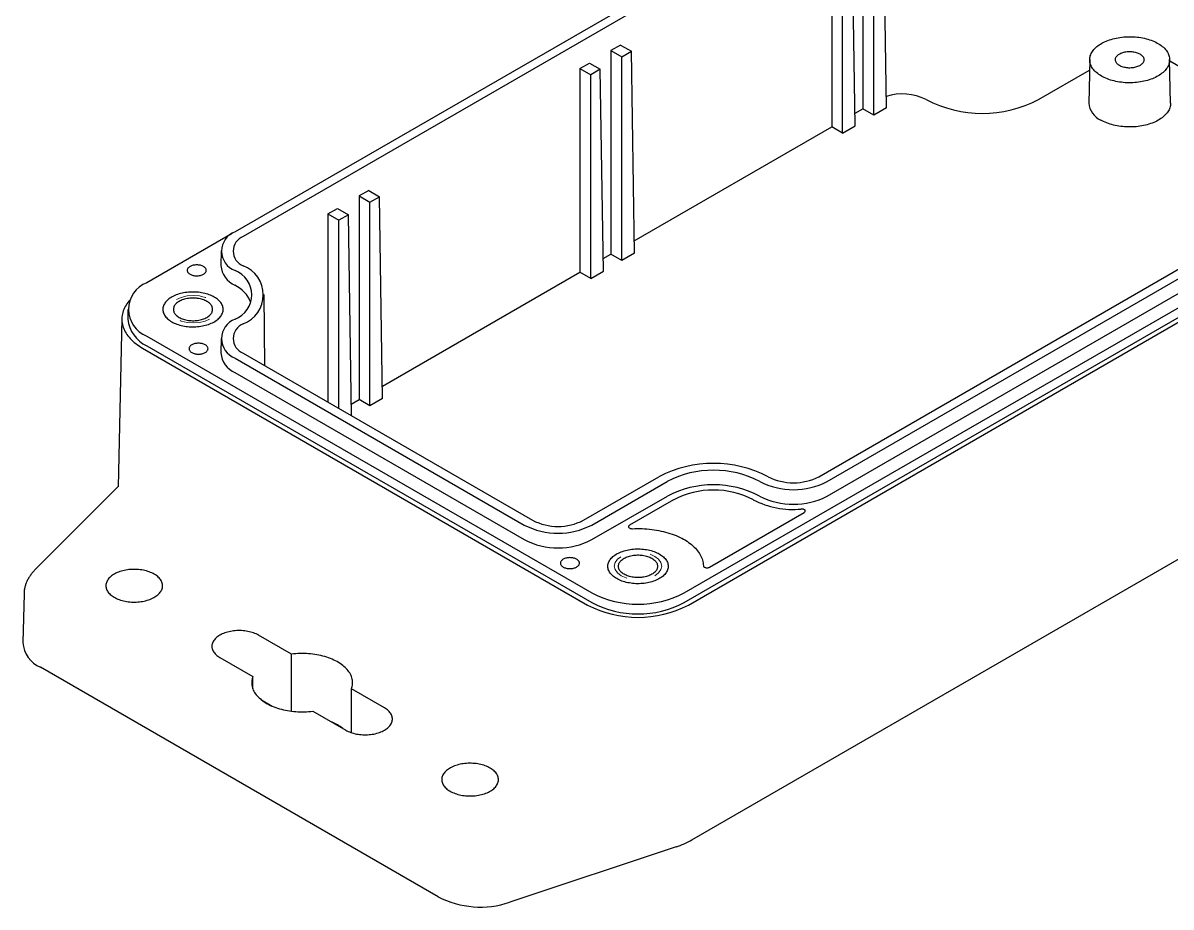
# Model space of a CAD drawing. Header units: inches. Extents: x 0.3 to 21.8, y 0.2 to 16.9.
# Drawn here: x 15.136 to 18.943, y 2.815 to 5.746 of the extents above; entities that cross this region are included whole.
import ezdxf

# ---------------------------------------------------------------- set-up
doc = ezdxf.new("R2010")
doc.units = ezdxf.units.IN
doc.header["$MEASUREMENT"] = 0
doc.linetypes.add('SLD-Dashed', pattern=[0.075, 0.05, -0.025])
doc.linetypes.add('SLD-Solid', pattern=[0])

msp = doc.modelspace()

# ---------------------------------------------------------------- linework, layer by layer
at = {"color": 7, "linetype": 'SLD-Solid', "lineweight": 30}
for p, q in [((17.94032, 6.26708), (15.83943, 5.05425)), ((17.96788, 6.25117), (15.86698, 5.03835)), ((17.92112, 6.13686), (17.92112, 5.46193)), ((17.99911, 5.46532), (17.989, 6.13441)), ((17.95718, 5.44111), (17.95718, 6.11605)), ((17.81788, 6.07727), (17.81788, 5.40233)), ((17.85394, 5.38152), (17.85394, 6.05645)), ((17.89587, 5.40572), (17.88576, 6.07482)), ((17.11784, 5.67314), (17.08602, 5.65477)), ((17.11784, 5.67314), (17.1539, 5.65233)), ((17.08602, 5.65477), (17.08602, 4.97984)), ((17.08602, 5.65477), (17.12208, 5.63396)), ((17.12208, 5.63396), (17.1539, 5.65233)), ((17.12208, 4.95902), (17.12208, 5.63396)), ((17.16402, 4.98323), (17.1539, 5.65233)), ((16.98278, 5.59518), (17.0146, 5.61355)), ((17.0146, 5.61355), (17.05067, 5.59273)), ((18.67337, 5.62536), (18.67027, 5.48071)), ((18.94144, 5.48071), (18.93835, 5.62536)), ((18.93844, 5.62101), (19.27576, 5.42628)), ((16.98278, 5.59518), (16.98278, 4.92024)), ((16.98278, 5.59518), (17.01885, 5.57436)), ((17.05067, 5.59273), (17.01885, 5.57436)), ((17.01885, 4.89943), (17.01885, 5.57436)), ((17.06078, 4.92363), (17.05067, 5.59273)), ((18.50392, 5.49222), (18.6726, 5.5896)), ((17.32873, 3.85645), (20.19613, 5.51176)), ((17.32873, 3.8243), (20.19613, 5.47962)), ((17.34265, 3.81627), (20.21005, 5.47158)), ((17.7753, 4.24203), (19.8762, 5.45485)), ((17.89525, 5.447), (17.92112, 5.46193)), ((17.95718, 5.44111), (17.92112, 5.46193)), ((17.99911, 5.46532), (17.95718, 5.44111)), ((17.80286, 4.22612), (19.90376, 5.43895)), ((17.85394, 5.38152), (17.89587, 5.40572)), ((17.16339, 5.02451), (17.81788, 5.40233)), ((17.80322, 4.17769), (19.90412, 5.39052)), ((17.85394, 5.38152), (17.81788, 5.40233)), ((16.28275, 5.19105), (16.25093, 5.17269)), ((16.28275, 5.19105), (16.31881, 5.17024)), ((16.25093, 5.17269), (16.25093, 4.49775)), ((16.25093, 5.17269), (16.28699, 5.15187)), ((16.28699, 5.15187), (16.31881, 5.17024)), ((16.28699, 4.47693), (16.28699, 5.15187)), ((16.32892, 4.50114), (16.31881, 5.17024)), ((16.14769, 5.11309), (16.17951, 5.13146)), ((16.14769, 5.11309), (16.14769, 4.48925)), ((16.14769, 5.11309), (16.18375, 5.09227)), ((16.17951, 5.13146), (16.21557, 5.11064)), ((16.21557, 5.11064), (16.18375, 5.09227)), ((16.22565, 4.44425), (16.21557, 5.11064)), ((16.18375, 4.46843), (16.18375, 5.09227)), ((15.83029, 5.0485), (15.54705, 4.88499)), ((15.79314, 4.9903), (15.79262, 4.94208)), ((17.06016, 4.96491), (17.08602, 4.97984)), ((17.12208, 4.95902), (17.08602, 4.97984)), ((17.16402, 4.98323), (17.12208, 4.95902)), ((16.3283, 4.54242), (16.98278, 4.92024)), ((17.01885, 4.89943), (16.98278, 4.92024)), ((17.01885, 4.89943), (17.06078, 4.92363)), ((15.9386, 4.60996), (15.93608, 4.84566)), ((15.48362, 4.7966), (15.48362, 4.76446)), ((15.46396, 4.76614), (15.45204, 4.2087)), ((15.54705, 4.70821), (17.02251, 3.85645)), ((15.79314, 4.70048), (15.79262, 4.65226)), ((17.35432, 3.0379), (20.22172, 4.69322)), ((15.53313, 4.66803), (17.00859, 3.81627)), ((15.54705, 4.67607), (17.02251, 3.8243)), ((15.86698, 4.6513), (16.82625, 4.09753)), ((15.83943, 4.6354), (16.7987, 4.08162)), ((15.83906, 4.58696), (16.79833, 4.03319)), ((16.22506, 4.48282), (16.25093, 4.49775)), ((16.28699, 4.47693), (16.25093, 4.49775)), ((16.32892, 4.50114), (16.28699, 4.47693)), ((16.99466, 4.09753), (17.24497, 4.24203)), ((17.02221, 4.08162), (17.27253, 4.22612)), ((15.45143, 4.20799), (15.17509, 3.93167)), ((15.45206, 4.20875), (15.45206, 4.2087)), ((17.02258, 4.03319), (17.27289, 4.17769)), ((17.29386, 4.16559), (17.14756, 4.08113)), ((17.41254, 3.94183), (17.72673, 4.1232)), ((15.13981, 3.85335), (15.13636, 3.6918)), ((16.0266, 3.65334), (15.9173, 3.71644)), ((15.78924, 3.64251), (15.89854, 3.57941)), ((16.0266, 3.46454), (16.0266, 3.65334)), ((16.51255, 2.84886), (15.194, 3.61004)), ((15.89854, 3.53847), (15.89854, 3.57941)), ((16.33489, 3.47537), (16.22559, 3.53847)), ((16.22559, 3.39314), (16.22559, 3.53847)), ((15.92721, 3.50176), (15.96302, 3.48109)), ((16.09753, 3.46454), (16.20683, 3.40145)), ((17.30198, 3.01472), (16.75017, 2.8308))]:
    msp.add_line(p, q, dxfattribs=at)
at = {"color": 7, "linetype": 'SLD-Solid', "lineweight": 30, "flags": 128}
for points in [[(18.71217, 5.57032), (18.70778, 5.57298), (18.70362, 5.57575), (18.6997, 5.57864), (18.69602, 5.58163), (18.69259, 5.58472), (18.68943, 5.5879), (18.68653, 5.59116), (18.6839, 5.59451), (18.68156, 5.59791), (18.6795, 5.60139), (18.67774, 5.60491), (18.67626, 5.60848), (18.67509, 5.61208), (18.67422, 5.61572), (18.67364, 5.61937), (18.67338, 5.62304), (18.67342, 5.6267), (18.67376, 5.63037), (18.67441, 5.63402), (18.67535, 5.63764), (18.6766, 5.64124), (18.67815, 5.6448), (18.67999, 5.64831), (18.68212, 5.65177), (18.68453, 5.65516), (18.68723, 5.65848), (18.69019, 5.66173), (18.69342, 5.66488), (18.69692, 5.66795), (18.70066, 5.67092), (18.70464, 5.67377), (18.70886, 5.67652), (18.7133, 5.67914), (18.71795, 5.68164), (18.7228, 5.68401), (18.72785, 5.68624), (18.73307, 5.68833), (18.73846, 5.69027), (18.74401, 5.69206), (18.7497, 5.69369), (18.75552, 5.69517), (18.76145, 5.69648), (18.76749, 5.69762), (18.77361, 5.6986), (18.77981, 5.69941), (18.78607, 5.70004), (18.79238, 5.7005), (18.79871, 5.70079), (18.80506, 5.7009), (18.81142, 5.70083), (18.81776, 5.70059), (18.82407, 5.70018), (18.83034, 5.69958), (18.83656, 5.69882), (18.8427, 5.69789), (18.84876, 5.69678), (18.85472, 5.69551), (18.86057, 5.69408), (18.86629, 5.69248), (18.87188, 5.69073), (18.87731, 5.68883), (18.88258, 5.68677), (18.88767, 5.68458), (18.89257, 5.68225), (18.89727, 5.67978), (18.90177, 5.67719), (18.90604, 5.67447), (18.91008, 5.67164), (18.91389, 5.6687), (18.91744, 5.66566), (18.92074, 5.66252), (18.92377, 5.6593), (18.92653, 5.656), (18.92902, 5.65262), (18.93122, 5.64918), (18.93313, 5.64568), (18.93475, 5.64213), (18.93607, 5.63855), (18.9371, 5.63493), (18.93782, 5.63128), (18.93824, 5.62762), (18.93835, 5.62395), (18.93816, 5.62029), (18.93767, 5.61663), (18.93687, 5.61299), (18.93577, 5.60938), (18.93437, 5.6058), (18.93268, 5.60226), (18.93069, 5.59878), (18.92842, 5.59535), (18.92587, 5.59199), (18.92304, 5.58871), (18.91994, 5.58551), (18.91658, 5.58239), (18.91296, 5.57938), (18.90909, 5.57646), (18.90499, 5.57366), (18.90067, 5.57098), (18.89612, 5.56841), (18.89136, 5.56598), (18.88641, 5.56368), (18.88128, 5.56152), (18.87597, 5.55951), (18.8705, 5.55764), (18.86488, 5.55593), (18.85912, 5.55437), (18.85324, 5.55298), (18.84725, 5.55175), (18.84117, 5.55069), (18.83501, 5.54979), (18.82878, 5.54907), (18.82249, 5.54853), (18.81617, 5.54815), (18.80983, 5.54795), (18.80347, 5.54793), (18.79712, 5.54809), (18.7908, 5.54842), (18.7845, 5.54892), (18.77826, 5.5496), (18.77208, 5.55045), (18.76597, 5.55147), (18.75996, 5.55266), (18.75405, 5.55401), (18.74826, 5.55552), (18.74261, 5.5572), (18.7371, 5.55903), (18.73175, 5.561), (18.72657, 5.56313), (18.72157, 5.56539), (18.71676, 5.56779), (18.71217, 5.57032)], [(18.77227, 5.60502), (18.76968, 5.60664), (18.76732, 5.60838), (18.76521, 5.61023), (18.76336, 5.61216), (18.76179, 5.61417), (18.76051, 5.61625), (18.75952, 5.61839), (18.75883, 5.62056), (18.75844, 5.62276), (18.75837, 5.62496), (18.7586, 5.62717), (18.75913, 5.62935), (18.75998, 5.63151), (18.76111, 5.63362), (18.76254, 5.63567), (18.76425, 5.63764), (18.76623, 5.63953), (18.76847, 5.64132), (18.77094, 5.643), (18.77365, 5.64457), (18.77656, 5.646), (18.77967, 5.64729), (18.78294, 5.64843), (18.78636, 5.64942), (18.78991, 5.65024), (18.79356, 5.6509), (18.79729, 5.65138), (18.80108, 5.65169), (18.8049, 5.65183), (18.80872, 5.65178), (18.81253, 5.65156), (18.81629, 5.65116), (18.81999, 5.65059), (18.82359, 5.64985), (18.82708, 5.64894), (18.83043, 5.64788), (18.83362, 5.64666), (18.83663, 5.6453), (18.83944, 5.6438), (18.84204, 5.64218), (18.8444, 5.64044), (18.84651, 5.6386), (18.84835, 5.63666), (18.84992, 5.63465), (18.85121, 5.63257), (18.8522, 5.63044), (18.85289, 5.62826), (18.85327, 5.62607), (18.85335, 5.62386), (18.85312, 5.62165), (18.85258, 5.61947), (18.85174, 5.61731), (18.8506, 5.61521), (18.84917, 5.61316), (18.84746, 5.61118), (18.84548, 5.60929), (18.84325, 5.6075), (18.84077, 5.60582), (18.83806, 5.60426), (18.83515, 5.60283), (18.83205, 5.60153), (18.82877, 5.60039), (18.82535, 5.59941), (18.8218, 5.59858), (18.81815, 5.59792), (18.81442, 5.59744), (18.81063, 5.59713), (18.80681, 5.597), (18.80299, 5.59704), (18.79918, 5.59726), (18.79542, 5.59766), (18.79173, 5.59823), (18.78812, 5.59897), (18.78463, 5.59988), (18.78128, 5.60094), (18.77809, 5.60216), (18.77508, 5.60352), (18.77227, 5.60502)], [(18.94144, 5.48071), (18.94145, 5.48021), (18.94133, 5.47651), (18.94092, 5.47282), (18.9402, 5.46915), (18.93918, 5.4655), (18.93787, 5.46188), (18.93626, 5.4583), (18.93436, 5.45477), (18.93217, 5.45129), (18.9297, 5.44788), (18.92696, 5.44454), (18.92394, 5.44128), (18.92067, 5.4381), (18.91713, 5.43502), (18.91335, 5.43204), (18.90933, 5.42916), (18.90507, 5.42639), (18.9006, 5.42375), (18.89591, 5.42123), (18.89102, 5.41884), (18.88594, 5.41659), (18.88069, 5.41447), (18.87526, 5.41251), (18.86969, 5.41069), (18.86397, 5.40902), (18.85812, 5.40752), (18.85215, 5.40618), (18.84608, 5.405), (18.83992, 5.40398), (18.83368, 5.40314), (18.82738, 5.40247), (18.82104, 5.40196), (18.81466, 5.40164), (18.80826, 5.40148), (18.80185, 5.40151), (18.79546, 5.4017), (18.78909, 5.40207), (18.78275, 5.40262), (18.77647, 5.40333), (18.77025, 5.40422), (18.76411, 5.40528), (18.75806, 5.4065), (18.75212, 5.40788), (18.74631, 5.40943), (18.74062, 5.41113), (18.73508, 5.41298), (18.7297, 5.41499), (18.72448, 5.41714), (18.71945, 5.41942), (18.71461, 5.42185), (18.70998, 5.4244)], [(15.73482, 4.93884), (15.73253, 4.94004), (15.73004, 4.9411), (15.72739, 4.94202), (15.7246, 4.94279), (15.72169, 4.94339), (15.71869, 4.94382), (15.71563, 4.94408), (15.71254, 4.94417), (15.70945, 4.94408), (15.7064, 4.94382), (15.7034, 4.94339), (15.70049, 4.94279), (15.69769, 4.94202), (15.69504, 4.9411), (15.69256, 4.94004), (15.69027, 4.93884), (15.68819, 4.93752), (15.68635, 4.93609), (15.68476, 4.93456), (15.68344, 4.93294), (15.6824, 4.93126), (15.68165, 4.92953), (15.68119, 4.92777), (15.68104, 4.92598), (15.68119, 4.9242), (15.68165, 4.92244), (15.6824, 4.92071), (15.68344, 4.91903), (15.68476, 4.91741), (15.68635, 4.91588), (15.68819, 4.91445), (15.69027, 4.91313), (15.69256, 4.91193), (15.69504, 4.91086), (15.69769, 4.90995), (15.70049, 4.90918), (15.7034, 4.90858), (15.7064, 4.90815), (15.70945, 4.90789), (15.71254, 4.9078), (15.71563, 4.90789), (15.71869, 4.90815), (15.72169, 4.90858), (15.7246, 4.90918), (15.72739, 4.90995), (15.73004, 4.91086), (15.73253, 4.91193), (15.73482, 4.91313), (15.73689, 4.91445), (15.73873, 4.91588), (15.74032, 4.91741), (15.74164, 4.91903), (15.74269, 4.92071), (15.74344, 4.92244), (15.74389, 4.9242), (15.74404, 4.92598), (15.74389, 4.92777), (15.74344, 4.92953), (15.74269, 4.93126), (15.74164, 4.93294), (15.74032, 4.93456), (15.73873, 4.93609), (15.73689, 4.93752), (15.73482, 4.93884)], [(15.77087, 4.83742), (15.76687, 4.83961), (15.76266, 4.84167), (15.75827, 4.84359), (15.7537, 4.84536), (15.74896, 4.84699), (15.74408, 4.84847), (15.73906, 4.84978), (15.73393, 4.85094), (15.72869, 4.85193), (15.72337, 4.85276), (15.71798, 4.85341), (15.71253, 4.85389), (15.70704, 4.8542), (15.70154, 4.85433), (15.69603, 4.85428), (15.69053, 4.85406), (15.68506, 4.85367), (15.67964, 4.8531), (15.67428, 4.85237), (15.669, 4.85146), (15.66381, 4.85038), (15.65873, 4.84915), (15.65378, 4.84775), (15.64897, 4.8462), (15.64432, 4.84449), (15.63983, 4.84264), (15.63553, 4.84066), (15.63142, 4.83853), (15.62753, 4.83628), (15.62385, 4.83391), (15.62041, 4.83143), (15.61721, 4.82884), (15.61425, 4.82615), (15.61157, 4.82338), (15.60915, 4.82052), (15.607, 4.81759), (15.60514, 4.81459), (15.60357, 4.81155), (15.60229, 4.80845), (15.60131, 4.80532), (15.60063, 4.80216), (15.60025, 4.79899), (15.60017, 4.79581), (15.6004, 4.79263), (15.60093, 4.78946), (15.60176, 4.78632), (15.60289, 4.7832), (15.60432, 4.78013), (15.60603, 4.77711), (15.60804, 4.77414), (15.61032, 4.77125), (15.61288, 4.76843), (15.6157, 4.7657), (15.61878, 4.76306), (15.6221, 4.76052), (15.62566, 4.75809), (15.62945, 4.75578), (15.63345, 4.7536), (15.63766, 4.75154), (15.64205, 4.74962), (15.64662, 4.74784), (15.65136, 4.74622), (15.65624, 4.74474), (15.66126, 4.74342), (15.66639, 4.74227), (15.67163, 4.74127), (15.67695, 4.74045), (15.68234, 4.7398), (15.68779, 4.73932), (15.69328, 4.73901), (15.69878, 4.73888), (15.70429, 4.73892), (15.70979, 4.73914), (15.71526, 4.73954), (15.72068, 4.7401), (15.72604, 4.74084), (15.73132, 4.74175), (15.73651, 4.74282), (15.74159, 4.74406), (15.74654, 4.74546), (15.75135, 4.74701), (15.756, 4.74871), (15.76049, 4.75056), (15.76479, 4.75255), (15.7689, 4.75467), (15.77279, 4.75692), (15.77647, 4.75929), (15.77991, 4.76178), (15.78312, 4.76437), (15.78607, 4.76705), (15.78876, 4.76983), (15.79118, 4.77269), (15.79332, 4.77562), (15.79518, 4.77861), (15.79675, 4.78166), (15.79803, 4.78476), (15.79901, 4.78789), (15.7997, 4.79104), (15.80007, 4.79422), (15.80015, 4.7974), (15.79992, 4.80058), (15.79939, 4.80374), (15.79856, 4.80689), (15.79743, 4.81), (15.796, 4.81308), (15.79429, 4.8161), (15.79228, 4.81906), (15.79, 4.82196), (15.78744, 4.82478), (15.78462, 4.82751), (15.78155, 4.83015), (15.77822, 4.83269), (15.77466, 4.83511), (15.77087, 4.83742)], [(15.77087, 4.83742), (15.76687, 4.83961), (15.76266, 4.84167), (15.75827, 4.84359), (15.7537, 4.84536), (15.74896, 4.84699), (15.74408, 4.84847), (15.73906, 4.84978), (15.73393, 4.85094), (15.72869, 4.85193), (15.72337, 4.85276), (15.71798, 4.85341), (15.71253, 4.85389), (15.70704, 4.8542), (15.70154, 4.85433), (15.69603, 4.85428), (15.69053, 4.85406), (15.68506, 4.85367), (15.67964, 4.8531), (15.67428, 4.85237), (15.669, 4.85146), (15.66381, 4.85038), (15.65873, 4.84915), (15.65378, 4.84775), (15.64897, 4.8462), (15.64432, 4.84449), (15.63983, 4.84264), (15.63553, 4.84066), (15.63142, 4.83853), (15.62753, 4.83628), (15.62385, 4.83391), (15.62041, 4.83143), (15.61721, 4.82884), (15.61425, 4.82615), (15.61157, 4.82338), (15.60915, 4.82052), (15.607, 4.81759), (15.60514, 4.81459), (15.60357, 4.81155), (15.60229, 4.80845), (15.60131, 4.80532), (15.60063, 4.80216), (15.60025, 4.79899), (15.60017, 4.79581), (15.6004, 4.79263), (15.60093, 4.78946), (15.60176, 4.78632), (15.60289, 4.7832), (15.60432, 4.78013), (15.60603, 4.77711), (15.60804, 4.77414), (15.61032, 4.77125), (15.61288, 4.76843), (15.6157, 4.7657), (15.61878, 4.76306), (15.6221, 4.76052), (15.62566, 4.75809), (15.62945, 4.75578), (15.63345, 4.7536), (15.63766, 4.75154), (15.64205, 4.74962), (15.64662, 4.74784), (15.65136, 4.74622), (15.65624, 4.74474), (15.66126, 4.74342), (15.66639, 4.74227), (15.67163, 4.74127), (15.67695, 4.74045), (15.68234, 4.7398), (15.68779, 4.73932), (15.69328, 4.73901), (15.69878, 4.73888), (15.70429, 4.73892), (15.70979, 4.73914), (15.71526, 4.73954), (15.72068, 4.7401), (15.72604, 4.74084), (15.73132, 4.74175), (15.73651, 4.74282), (15.74159, 4.74406), (15.74654, 4.74546), (15.75135, 4.74701), (15.756, 4.74871), (15.76049, 4.75056), (15.76479, 4.75255), (15.7689, 4.75467), (15.77279, 4.75692), (15.77647, 4.75929), (15.77991, 4.76178), (15.78312, 4.76437), (15.78607, 4.76705), (15.78876, 4.76983), (15.79118, 4.77269), (15.79332, 4.77562), (15.79518, 4.77861), (15.79675, 4.78166), (15.79803, 4.78476), (15.79901, 4.78789), (15.7997, 4.79104), (15.80007, 4.79422), (15.80015, 4.7974), (15.79992, 4.80058), (15.79939, 4.80374), (15.79856, 4.80689), (15.79743, 4.81), (15.796, 4.81308), (15.79429, 4.8161), (15.79228, 4.81906), (15.79, 4.82196), (15.78744, 4.82478), (15.78462, 4.82751), (15.78155, 4.83015), (15.77822, 4.83269), (15.77466, 4.83511), (15.77087, 4.83742)], [(15.49001, 4.82673), (15.48814, 4.82458), (15.48448, 4.82007), (15.4811, 4.81549), (15.47802, 4.81084), (15.47524, 4.80612), (15.47275, 4.80135), (15.47057, 4.79653), (15.46869, 4.79167), (15.46712, 4.78677), (15.46587, 4.78184), (15.46492, 4.77689), (15.46429, 4.77192), (15.46398, 4.76695), (15.46398, 4.76197), (15.46429, 4.75699), (15.46492, 4.75202), (15.46587, 4.74707), (15.46712, 4.74214), (15.46869, 4.73724), (15.47057, 4.73238), (15.47275, 4.72756), (15.47524, 4.72279), (15.47802, 4.71808), (15.4811, 4.71342), (15.48448, 4.70884), (15.48814, 4.70433), (15.49209, 4.6999), (15.49631, 4.69556), (15.50081, 4.6913), (15.50557, 4.68715), (15.51059, 4.6831), (15.51586, 4.67916), (15.52138, 4.67533), (15.52714, 4.67162), (15.53313, 4.66803)], [(15.74609, 4.82312), (15.74285, 4.82487), (15.73941, 4.82648), (15.73579, 4.82796), (15.732, 4.82929), (15.72806, 4.83047), (15.72399, 4.83149), (15.71981, 4.83235), (15.71554, 4.83304), (15.7112, 4.83356), (15.7068, 4.83391), (15.70238, 4.83408), (15.69794, 4.83408), (15.69352, 4.83391), (15.68912, 4.83356), (15.68478, 4.83304), (15.68051, 4.83235), (15.67633, 4.83149), (15.67226, 4.83047), (15.66832, 4.82929), (15.66453, 4.82796), (15.66091, 4.82648), (15.65747, 4.82487), (15.65423, 4.82312), (15.6512, 4.82125), (15.6484, 4.81926), (15.64584, 4.81717), (15.64354, 4.81498), (15.6415, 4.81271), (15.63973, 4.81036), (15.63824, 4.80795), (15.63705, 4.80548), (15.63614, 4.80298), (15.63554, 4.80044), (15.63524, 4.79788), (15.63524, 4.79532), (15.63554, 4.79277), (15.63614, 4.79023), (15.63705, 4.78772), (15.63824, 4.78526), (15.63973, 4.78285), (15.6415, 4.7805), (15.64354, 4.77822), (15.64584, 4.77604), (15.6484, 4.77394), (15.6512, 4.77196), (15.65423, 4.77009), (15.65747, 4.76834), (15.66091, 4.76672), (15.66453, 4.76525), (15.66832, 4.76392), (15.67226, 4.76274), (15.67633, 4.76172), (15.68051, 4.76086), (15.68478, 4.76017), (15.68912, 4.75965), (15.69352, 4.7593), (15.69794, 4.75912), (15.70238, 4.75912), (15.7068, 4.7593), (15.7112, 4.75965), (15.71554, 4.76017), (15.71981, 4.76086), (15.72399, 4.76172), (15.72806, 4.76274), (15.732, 4.76392), (15.73579, 4.76525), (15.73941, 4.76672), (15.74285, 4.76834), (15.74609, 4.77009), (15.74912, 4.77196), (15.75192, 4.77394), (15.75448, 4.77604), (15.75678, 4.77822), (15.75882, 4.7805), (15.76059, 4.78285), (15.76208, 4.78526), (15.76327, 4.78772), (15.76418, 4.79023), (15.76478, 4.79277), (15.76508, 4.79532), (15.76508, 4.79788), (15.76478, 4.80044), (15.76418, 4.80298), (15.76327, 4.80548), (15.76208, 4.80795), (15.76059, 4.81036), (15.75882, 4.81271), (15.75678, 4.81498), (15.75448, 4.81717), (15.75192, 4.81926), (15.74912, 4.82125), (15.74609, 4.82312)], [(15.74067, 4.67915), (15.73838, 4.68035), (15.73589, 4.68142), (15.73324, 4.68233), (15.73045, 4.6831), (15.72754, 4.6837), (15.72454, 4.68413), (15.72148, 4.68439), (15.71839, 4.68448), (15.7153, 4.68439), (15.71225, 4.68413), (15.70925, 4.6837), (15.70634, 4.6831), (15.70354, 4.68233), (15.70089, 4.68142), (15.69841, 4.68035), (15.69612, 4.67915), (15.69404, 4.67783), (15.6922, 4.6764), (15.69061, 4.67487), (15.68929, 4.67325), (15.68825, 4.67157), (15.6875, 4.66984), (15.68704, 4.66808), (15.68689, 4.6663), (15.68704, 4.66451), (15.6875, 4.66275), (15.68825, 4.66102), (15.68929, 4.65934), (15.69061, 4.65772), (15.6922, 4.65619), (15.69404, 4.65476), (15.69612, 4.65344), (15.69841, 4.65224), (15.70089, 4.65118), (15.70354, 4.65026), (15.70634, 4.64949), (15.70925, 4.64889), (15.71225, 4.64846), (15.7153, 4.6482), (15.71839, 4.64811), (15.72148, 4.6482), (15.72454, 4.64846), (15.72754, 4.64889), (15.73045, 4.64949), (15.73324, 4.65026), (15.73589, 4.65118), (15.73838, 4.65224), (15.74067, 4.65344), (15.74274, 4.65476), (15.74458, 4.65619), (15.74617, 4.65772), (15.74749, 4.65934), (15.74854, 4.66102), (15.74929, 4.66275), (15.74974, 4.66451), (15.74989, 4.6663), (15.74974, 4.66808), (15.74929, 4.66984), (15.74854, 4.67157), (15.74749, 4.67325), (15.74617, 4.67487), (15.74458, 4.6764), (15.74274, 4.67783), (15.74067, 4.67915)], [(17.72673, 4.1232), (17.72799, 4.12407), (17.729, 4.12504), (17.7297, 4.12609), (17.7301, 4.1272), (17.73017, 4.12833), (17.72992, 4.12946), (17.72935, 4.13054), (17.72848, 4.13155), (17.72733, 4.13247), (17.72593, 4.13326), (17.72433, 4.13391), (17.72256, 4.1344), (17.72067, 4.13471), (17.71872, 4.13484), (17.71677, 4.13478)], [(17.14756, 4.08113), (17.14632, 4.08029), (17.14533, 4.07934), (17.14462, 4.07831), (17.14421, 4.07722), (17.14411, 4.07611), (17.14432, 4.07501), (17.14484, 4.07394), (17.14565, 4.07294), (17.14673, 4.07202), (17.14806, 4.07122), (17.14959, 4.07055), (17.15129, 4.07004), (17.15312, 4.06969), (17.15501, 4.06951), (17.15693, 4.06952)], [(17.15693, 4.06952), (17.16501, 4.06983), (17.1731, 4.06998), (17.1812, 4.06994), (17.18929, 4.06973), (17.19736, 4.06935), (17.2054, 4.0688), (17.21339, 4.06807), (17.22134, 4.06717), (17.22922, 4.0661), (17.23703, 4.06486), (17.24475, 4.06345), (17.25237, 4.06188), (17.25989, 4.06014), (17.26729, 4.05824), (17.27456, 4.05619), (17.28169, 4.05398), (17.28868, 4.05162), (17.29551, 4.0491), (17.30217, 4.04645), (17.30865, 4.04365), (17.31495, 4.04071), (17.32105, 4.03764), (17.32695, 4.03444), (17.33265, 4.03112), (17.33812, 4.02767), (17.34336, 4.02411), (17.34837, 4.02044), (17.35314, 4.01666), (17.35766, 4.01279), (17.36193, 4.00881), (17.36594, 4.00475), (17.36968, 4.00061), (17.37315, 3.99639), (17.37635, 3.99209), (17.37927, 3.98773), (17.3819, 3.98331), (17.38424, 3.97884), (17.3863, 3.97432), (17.38806, 3.96976), (17.38952, 3.96516), (17.39069, 3.96053), (17.39155, 3.95589), (17.39212, 3.95122), (17.39238, 3.94655)], [(17.24633, 3.98566), (17.25012, 3.98335), (17.25368, 3.98092), (17.257, 3.97838), (17.26008, 3.97575), (17.2629, 3.97301), (17.26546, 3.97019), (17.26774, 3.9673), (17.26974, 3.96433), (17.27146, 3.96131), (17.27289, 3.95824), (17.27402, 3.95512), (17.27485, 3.95198), (17.27538, 3.94881), (17.27561, 3.94563), (17.27553, 3.94245), (17.27515, 3.93928), (17.27447, 3.93612), (17.27349, 3.93299), (17.27221, 3.9299), (17.27064, 3.92685), (17.26878, 3.92385), (17.26663, 3.92092), (17.26421, 3.91807), (17.26152, 3.91529), (17.25857, 3.9126), (17.25537, 3.91001), (17.25193, 3.90753), (17.24825, 3.90516), (17.24435, 3.90291), (17.24025, 3.90079), (17.23595, 3.8988), (17.23146, 3.89695), (17.22681, 3.89525), (17.222, 3.89369), (17.21705, 3.8923), (17.21197, 3.89106), (17.20678, 3.88999), (17.2015, 3.88908), (17.19614, 3.88834), (17.19072, 3.88777), (17.18525, 3.88738), (17.17975, 3.88716), (17.17424, 3.88712), (17.16874, 3.88725), (17.16325, 3.88755), (17.1578, 3.88803), (17.15241, 3.88869), (17.14709, 3.88951), (17.14185, 3.8905), (17.13672, 3.89166), (17.1317, 3.89298), (17.12682, 3.89445), (17.12208, 3.89608), (17.11751, 3.89786), (17.11312, 3.89978), (17.10891, 3.90183), (17.10491, 3.90402), (17.10112, 3.90633), (17.09756, 3.90876), (17.09423, 3.91129), (17.09116, 3.91393), (17.08834, 3.91667), (17.08578, 3.91949), (17.0835, 3.92238), (17.08149, 3.92534), (17.07978, 3.92837), (17.07835, 3.93144), (17.07722, 3.93455), (17.07639, 3.9377), (17.07586, 3.94087), (17.07563, 3.94404), (17.0757, 3.94722), (17.07608, 3.9504), (17.07677, 3.95356), (17.07775, 3.95669), (17.07903, 3.95978), (17.0806, 3.96283), (17.08246, 3.96582), (17.0846, 3.96875), (17.08702, 3.97161), (17.08971, 3.97439), (17.09266, 3.97708), (17.09587, 3.97967), (17.09931, 3.98215), (17.10299, 3.98452), (17.10688, 3.98677), (17.11099, 3.98889), (17.11529, 3.99088), (17.11978, 3.99273), (17.12443, 3.99443), (17.12924, 3.99598), (17.13419, 3.99738), (17.13927, 3.99862), (17.14446, 3.99969), (17.14974, 4.0006), (17.1551, 4.00134), (17.16052, 4.00191), (17.16599, 4.0023), (17.17149, 4.00252), (17.177, 4.00256), (17.1825, 4.00243), (17.18799, 4.00212), (17.19344, 4.00164), (17.19883, 4.00099), (17.20415, 4.00017), (17.20939, 3.99918), (17.21452, 3.99802), (17.21954, 3.9967), (17.22442, 3.99523), (17.22916, 3.9936), (17.23373, 3.99182), (17.23812, 3.9899), (17.24233, 3.98785), (17.24633, 3.98566)], [(17.24633, 3.98566), (17.25012, 3.98335), (17.25368, 3.98092), (17.257, 3.97838), (17.26008, 3.97575), (17.2629, 3.97301), (17.26546, 3.97019), (17.26774, 3.9673), (17.26974, 3.96433), (17.27146, 3.96131), (17.27289, 3.95824), (17.27402, 3.95512), (17.27485, 3.95198), (17.27538, 3.94881), (17.27561, 3.94563), (17.27553, 3.94245), (17.27515, 3.93928), (17.27447, 3.93612), (17.27349, 3.93299), (17.27221, 3.9299), (17.27064, 3.92685), (17.26878, 3.92385), (17.26663, 3.92092), (17.26421, 3.91807), (17.26152, 3.91529), (17.25857, 3.9126), (17.25537, 3.91001), (17.25193, 3.90753), (17.24825, 3.90516), (17.24435, 3.90291), (17.24025, 3.90079), (17.23595, 3.8988), (17.23146, 3.89695), (17.22681, 3.89525), (17.222, 3.89369), (17.21705, 3.8923), (17.21197, 3.89106), (17.20678, 3.88999), (17.2015, 3.88908), (17.19614, 3.88834), (17.19072, 3.88777), (17.18525, 3.88738), (17.17975, 3.88716), (17.17424, 3.88712), (17.16874, 3.88725), (17.16325, 3.88755), (17.1578, 3.88803), (17.15241, 3.88869), (17.14709, 3.88951), (17.14185, 3.8905), (17.13672, 3.89166), (17.1317, 3.89298), (17.12682, 3.89445), (17.12208, 3.89608), (17.11751, 3.89786), (17.11312, 3.89978), (17.10891, 3.90183), (17.10491, 3.90402), (17.10112, 3.90633), (17.09756, 3.90876), (17.09423, 3.91129), (17.09116, 3.91393), (17.08834, 3.91667), (17.08578, 3.91949), (17.0835, 3.92238), (17.08149, 3.92534), (17.07978, 3.92837), (17.07835, 3.93144), (17.07722, 3.93455), (17.07639, 3.9377), (17.07586, 3.94087), (17.07563, 3.94404), (17.0757, 3.94722), (17.07608, 3.9504), (17.07677, 3.95356), (17.07775, 3.95669), (17.07903, 3.95978), (17.0806, 3.96283), (17.08246, 3.96582), (17.0846, 3.96875), (17.08702, 3.97161), (17.08971, 3.97439), (17.09266, 3.97708), (17.09587, 3.97967), (17.09931, 3.98215), (17.10299, 3.98452), (17.10688, 3.98677), (17.11099, 3.98889), (17.11529, 3.99088), (17.11978, 3.99273), (17.12443, 3.99443), (17.12924, 3.99598), (17.13419, 3.99738), (17.13927, 3.99862), (17.14446, 3.99969), (17.14974, 4.0006), (17.1551, 4.00134), (17.16052, 4.00191), (17.16599, 4.0023), (17.17149, 4.00252), (17.177, 4.00256), (17.1825, 4.00243), (17.18799, 4.00212), (17.19344, 4.00164), (17.19883, 4.00099), (17.20415, 4.00017), (17.20939, 3.99918), (17.21452, 3.99802), (17.21954, 3.9967), (17.22442, 3.99523), (17.22916, 3.9936), (17.23373, 3.99182), (17.23812, 3.9899), (17.24233, 3.98785), (17.24633, 3.98566)], [(16.92762, 3.94251), (16.92991, 3.94131), (16.93239, 3.94024), (16.93504, 3.93933), (16.93784, 3.93856), (16.94075, 3.93796), (16.94375, 3.93753), (16.94681, 3.93727), (16.94989, 3.93718), (16.95298, 3.93727), (16.95604, 3.93753), (16.95904, 3.93796), (16.96195, 3.93856), (16.96474, 3.93933), (16.96739, 3.94024), (16.96988, 3.94131), (16.97217, 3.94251), (16.97424, 3.94383), (16.97609, 3.94526), (16.97767, 3.94679), (16.979, 3.94841), (16.98004, 3.95009), (16.98079, 3.95182), (16.98124, 3.95358), (16.98139, 3.95536), (16.98124, 3.95715), (16.98079, 3.95891), (16.98004, 3.96064), (16.979, 3.96232), (16.97767, 3.96394), (16.97609, 3.96547), (16.97424, 3.9669), (16.97217, 3.96822), (16.96988, 3.96942), (16.96739, 3.97048), (16.96474, 3.9714), (16.96195, 3.97216), (16.95904, 3.97277), (16.95604, 3.9732), (16.95298, 3.97346), (16.94989, 3.97355), (16.94681, 3.97346), (16.94375, 3.9732), (16.94075, 3.97277), (16.93784, 3.97216), (16.93504, 3.9714), (16.93239, 3.97048), (16.92991, 3.96942), (16.92762, 3.96822), (16.92554, 3.9669), (16.9237, 3.96547), (16.92211, 3.96394), (16.92079, 3.96232), (16.91975, 3.96064), (16.919, 3.95891), (16.91855, 3.95715), (16.91839, 3.95536), (16.91855, 3.95358), (16.919, 3.95182), (16.91975, 3.95009), (16.92079, 3.94841), (16.92211, 3.94679), (16.9237, 3.94526), (16.92554, 3.94383), (16.92762, 3.94251)], [(17.22155, 3.97136), (17.22458, 3.96949), (17.22738, 3.9675), (17.22994, 3.96541), (17.23224, 3.96322), (17.23428, 3.96095), (17.23605, 3.9586), (17.23754, 3.95618), (17.23873, 3.95372), (17.23964, 3.95121), (17.24024, 3.94867), (17.24054, 3.94612), (17.24054, 3.94356), (17.24024, 3.941), (17.23964, 3.93847), (17.23873, 3.93596), (17.23754, 3.93349), (17.23605, 3.93108), (17.23428, 3.92873), (17.23224, 3.92646), (17.22994, 3.92427), (17.22738, 3.92218), (17.22458, 3.92019), (17.22155, 3.91832), (17.21831, 3.91657), (17.21487, 3.91496), (17.21125, 3.91348), (17.20746, 3.91215), (17.20352, 3.91097), (17.19945, 3.90995), (17.19527, 3.9091), (17.191, 3.9084), (17.18666, 3.90788), (17.18226, 3.90753), (17.17784, 3.90736), (17.1734, 3.90736), (17.16898, 3.90753), (17.16458, 3.90788), (17.16024, 3.9084), (17.15597, 3.9091), (17.15179, 3.90995), (17.14772, 3.91097), (17.14378, 3.91215), (17.13999, 3.91348), (17.13637, 3.91496), (17.13293, 3.91657), (17.12969, 3.91832), (17.12666, 3.92019), (17.12386, 3.92218), (17.1213, 3.92427), (17.119, 3.92646), (17.11696, 3.92873), (17.11519, 3.93108), (17.1137, 3.93349), (17.11251, 3.93596), (17.1116, 3.93847), (17.111, 3.941), (17.1107, 3.94356), (17.1107, 3.94612), (17.111, 3.94867), (17.1116, 3.95121), (17.11251, 3.95372), (17.1137, 3.95618), (17.11519, 3.9586), (17.11696, 3.96095), (17.119, 3.96322), (17.1213, 3.96541), (17.12386, 3.9675), (17.12666, 3.96949), (17.12969, 3.97136), (17.13293, 3.9731), (17.13637, 3.97472), (17.13999, 3.9762), (17.14378, 3.97753), (17.14772, 3.97871), (17.15179, 3.97973), (17.15597, 3.98058), (17.16024, 3.98127), (17.16458, 3.9818), (17.16898, 3.98214), (17.1734, 3.98232), (17.17784, 3.98232), (17.18226, 3.98214), (17.18666, 3.9818), (17.191, 3.98127), (17.19527, 3.98058), (17.19945, 3.97973), (17.20352, 3.97871), (17.20746, 3.97753), (17.21125, 3.9762), (17.21487, 3.97472), (17.21831, 3.9731), (17.22155, 3.97136)], [(15.43882, 3.84199), (15.44272, 3.83986), (15.44683, 3.83787), (15.45113, 3.83601), (15.4556, 3.8343), (15.46024, 3.83273), (15.46502, 3.83133), (15.46994, 3.83008), (15.47497, 3.829), (15.4801, 3.82808), (15.48531, 3.82734), (15.49058, 3.82677), (15.49591, 3.82637), (15.50126, 3.82615), (15.50663, 3.8261), (15.51199, 3.82624), (15.51734, 3.82654), (15.52264, 3.82703), (15.52788, 3.82769), (15.53306, 3.82852), (15.53814, 3.82952), (15.54311, 3.83068), (15.54796, 3.83201), (15.55268, 3.8335), (15.55723, 3.83514), (15.56162, 3.83692), (15.56582, 3.83885), (15.56983, 3.84091), (15.57363, 3.8431), (15.5772, 3.84542), (15.58054, 3.84784), (15.58363, 3.85038), (15.58647, 3.85301), (15.58904, 3.85573), (15.59134, 3.85853), (15.59336, 3.8614), (15.59509, 3.86433), (15.59653, 3.86732), (15.59767, 3.87035), (15.59851, 3.87341), (15.59905, 3.87649), (15.59928, 3.87959), (15.5992, 3.88269), (15.59882, 3.88578), (15.59813, 3.88885), (15.59714, 3.8919), (15.59585, 3.89491), (15.59426, 3.89787), (15.59239, 3.90077), (15.59023, 3.90361), (15.58779, 3.90637), (15.58508, 3.90905), (15.58212, 3.91163), (15.5789, 3.91411), (15.57544, 3.91648), (15.57176, 3.91873), (15.56785, 3.92086), (15.56375, 3.92286), (15.55945, 3.92471), (15.55497, 3.92643), (15.55034, 3.92799), (15.54555, 3.9294), (15.54064, 3.93064), (15.53561, 3.93173), (15.53048, 3.93264), (15.52527, 3.93339), (15.51999, 3.93396), (15.51467, 3.93436), (15.50931, 3.93458), (15.50395, 3.93462), (15.49858, 3.93449), (15.49324, 3.93418), (15.48794, 3.93369), (15.48269, 3.93304), (15.47752, 3.93221), (15.47244, 3.93121), (15.46746, 3.93004), (15.46261, 3.92871), (15.4579, 3.92723), (15.45334, 3.92559), (15.44896, 3.9238), (15.44475, 3.92188), (15.44075, 3.91981), (15.43695, 3.91762), (15.43338, 3.91531), (15.43004, 3.91288), (15.42694, 3.91035), (15.42411, 3.90772), (15.42153, 3.905), (15.41923, 3.9022), (15.41722, 3.89933), (15.41548, 3.89639), (15.41404, 3.89341), (15.4129, 3.89038), (15.41206, 3.88732), (15.41153, 3.88423), (15.4113, 3.88114), (15.41137, 3.87804), (15.41176, 3.87495), (15.41245, 3.87187), (15.41344, 3.86883), (15.41473, 3.86582), (15.41631, 3.86286), (15.41819, 3.85995), (15.42035, 3.85712), (15.42279, 3.85436), (15.42549, 3.85168), (15.42846, 3.8491), (15.43168, 3.84662), (15.43513, 3.84424), (15.43882, 3.84199)], [(17.39238, 3.94655), (17.39257, 3.94542), (17.39309, 3.94432), (17.39391, 3.94328), (17.39503, 3.94234), (17.3964, 3.94152), (17.39798, 3.94084), (17.39974, 3.94033), (17.40163, 3.93999), (17.40358, 3.93984), (17.40556, 3.93987), (17.40749, 3.9401), (17.40933, 3.94051), (17.41103, 3.94109), (17.41254, 3.94183)], [(15.9173, 3.71644), (15.91347, 3.71852), (15.90944, 3.72048), (15.90521, 3.72229), (15.90081, 3.72397), (15.89625, 3.72549), (15.89154, 3.72685), (15.88671, 3.72806), (15.88176, 3.7291), (15.87671, 3.72997), (15.87159, 3.73067), (15.8664, 3.7312), (15.86117, 3.73155), (15.85591, 3.73173), (15.85064, 3.73173), (15.84538, 3.73155), (15.84015, 3.7312), (15.83496, 3.73067), (15.82984, 3.72997), (15.82479, 3.7291), (15.81984, 3.72806), (15.81501, 3.72685), (15.8103, 3.72549), (15.80574, 3.72397), (15.80134, 3.72229), (15.79711, 3.72048), (15.79308, 3.71852), (15.78924, 3.71644), (15.78563, 3.71423), (15.78224, 3.7119), (15.7791, 3.70946), (15.7762, 3.70692), (15.77357, 3.70428), (15.77121, 3.70157), (15.76912, 3.69877), (15.76732, 3.69592), (15.76581, 3.693), (15.76459, 3.69005), (15.76368, 3.68705), (15.76307, 3.68403), (15.76276, 3.68099), (15.76276, 3.67795), (15.76307, 3.67492), (15.76368, 3.6719), (15.76459, 3.6689), (15.76581, 3.66594), (15.76732, 3.66303), (15.76912, 3.66017), (15.77121, 3.65738), (15.77357, 3.65467), (15.7762, 3.65203), (15.7791, 3.64949), (15.78224, 3.64705), (15.78563, 3.64472), (15.78924, 3.64251)], [(16.22559, 3.53847), (16.22695, 3.5425), (16.22801, 3.54656), (16.22877, 3.55064), (16.22923, 3.55474), (16.22939, 3.55884), (16.22924, 3.56295), (16.2288, 3.56705), (16.22805, 3.57113), (16.227, 3.57519), (16.22566, 3.57922), (16.22402, 3.58322), (16.22208, 3.58717), (16.21986, 3.59107), (16.21735, 3.59491), (16.21457, 3.59869), (16.2115, 3.60239), (16.20817, 3.60602), (16.20457, 3.60956), (16.20072, 3.61301), (16.19661, 3.61636), (16.19226, 3.61961), (16.18768, 3.62275), (16.18287, 3.62578), (16.17784, 3.62868), (16.1726, 3.63146), (16.16716, 3.6341), (16.16154, 3.63661), (16.15573, 3.63898), (16.14975, 3.64121), (16.14362, 3.64329), (16.13733, 3.64521), (16.13091, 3.64698), (16.12437, 3.64859), (16.11772, 3.65004), (16.11096, 3.65132), (16.10412, 3.65243), (16.0972, 3.65338), (16.09021, 3.65416), (16.08318, 3.65476), (16.0761, 3.65519), (16.06901, 3.65545), (16.0619, 3.65554), (16.05478, 3.65544), (16.04769, 3.65518), (16.04062, 3.65474), (16.03358, 3.65413), (16.0266, 3.65334)], [(15.89854, 3.57941), (15.89718, 3.57538), (15.89612, 3.57132), (15.89536, 3.56724), (15.8949, 3.56314), (15.89474, 3.55904), (15.89489, 3.55494), (15.89533, 3.55084), (15.89608, 3.54675), (15.89713, 3.54269), (15.89847, 3.53866), (15.90011, 3.53467), (15.90205, 3.53072), (15.90427, 3.52682), (15.90678, 3.52297), (15.90956, 3.5192), (15.91263, 3.51549), (15.91596, 3.51186), (15.91956, 3.50832), (15.92341, 3.50487), (15.92752, 3.50152), (15.93187, 3.49827), (15.93645, 3.49513), (15.94126, 3.49211), (15.94629, 3.4892), (15.95153, 3.48643), (15.95697, 3.48378), (15.9626, 3.48127), (15.9684, 3.4789), (15.97438, 3.47667), (15.98052, 3.4746), (15.9868, 3.47267), (15.99322, 3.4709), (15.99976, 3.46929), (16.00641, 3.46785), (16.01317, 3.46656), (16.02002, 3.46545), (16.02694, 3.4645), (16.03392, 3.46372), (16.04095, 3.46312), (16.04803, 3.46269), (16.05512, 3.46243), (16.06224, 3.46235), (16.06935, 3.46244), (16.07644, 3.46271), (16.08351, 3.46315), (16.09055, 3.46376), (16.09753, 3.46454)], [(16.20683, 3.40145), (16.21066, 3.39936), (16.21469, 3.3974), (16.21892, 3.39559), (16.22332, 3.39392), (16.22788, 3.3924), (16.23259, 3.39103), (16.23742, 3.38983), (16.24237, 3.38879), (16.24742, 3.38792), (16.25255, 3.38721), (16.25773, 3.38669), (16.26296, 3.38633), (16.26822, 3.38616), (16.27349, 3.38616), (16.27875, 3.38633), (16.28398, 3.38669), (16.28917, 3.38721), (16.29429, 3.38792), (16.29934, 3.38879), (16.30429, 3.38983), (16.30913, 3.39103), (16.31383, 3.3924), (16.31839, 3.39392), (16.32279, 3.39559), (16.32702, 3.3974), (16.33105, 3.39936), (16.33489, 3.40145), (16.3385, 3.40366), (16.34189, 3.40599), (16.34503, 3.40843), (16.34793, 3.41097), (16.35056, 3.4136), (16.35292, 3.41632), (16.35501, 3.41911), (16.35681, 3.42197), (16.35832, 3.42488), (16.35954, 3.42784), (16.36045, 3.43083), (16.36106, 3.43385), (16.36137, 3.43689), (16.36137, 3.43993), (16.36106, 3.44296), (16.36045, 3.44599), (16.35954, 3.44898), (16.35832, 3.45194), (16.35681, 3.45485), (16.35501, 3.45771), (16.35292, 3.4605), (16.35056, 3.46322), (16.34793, 3.46585), (16.34503, 3.46839), (16.34189, 3.47083), (16.3385, 3.47316), (16.33489, 3.47537)], [(16.55237, 3.19915), (16.55628, 3.19702), (16.56038, 3.19503), (16.56468, 3.19317), (16.56916, 3.19146), (16.57379, 3.18989), (16.57858, 3.18849), (16.58349, 3.18724), (16.58852, 3.18616), (16.59365, 3.18524), (16.59886, 3.1845), (16.60414, 3.18392), (16.60946, 3.18353), (16.61482, 3.18331), (16.62018, 3.18326), (16.62555, 3.18339), (16.63089, 3.1837), (16.63619, 3.18419), (16.64144, 3.18485), (16.64661, 3.18568), (16.65169, 3.18668), (16.65667, 3.18784), (16.66152, 3.18917), (16.66623, 3.19066), (16.67079, 3.19229), (16.67517, 3.19408), (16.67938, 3.19601), (16.68339, 3.19807), (16.68718, 3.20026), (16.69075, 3.20257), (16.69409, 3.205), (16.69719, 3.20753), (16.70002, 3.21017), (16.7026, 3.21289), (16.7049, 3.21569), (16.70692, 3.21856), (16.70865, 3.22149), (16.71009, 3.22448), (16.71123, 3.22751), (16.71207, 3.23057), (16.7126, 3.23365), (16.71283, 3.23675), (16.71276, 3.23985), (16.71237, 3.24294), (16.71169, 3.24601), (16.71069, 3.24906), (16.7094, 3.25206), (16.70782, 3.25503), (16.70594, 3.25793), (16.70378, 3.26077), (16.70134, 3.26353), (16.69864, 3.2662), (16.69567, 3.26879), (16.69245, 3.27127), (16.689, 3.27364), (16.68531, 3.27589), (16.68141, 3.27802), (16.6773, 3.28002), (16.673, 3.28187), (16.66853, 3.28359), (16.66389, 3.28515), (16.65911, 3.28656), (16.65419, 3.2878), (16.64916, 3.28889), (16.64403, 3.2898), (16.63882, 3.29055), (16.63355, 3.29112), (16.62822, 3.29152), (16.62287, 3.29174), (16.6175, 3.29178), (16.61214, 3.29165), (16.60679, 3.29134), (16.60149, 3.29085), (16.59625, 3.2902), (16.59107, 3.28936), (16.58599, 3.28836), (16.58102, 3.2872), (16.57617, 3.28587), (16.57146, 3.28439), (16.5669, 3.28275), (16.56251, 3.28096), (16.55831, 3.27904), (16.5543, 3.27697), (16.5505, 3.27478), (16.54693, 3.27247), (16.54359, 3.27004), (16.5405, 3.26751), (16.53766, 3.26488), (16.53509, 3.26216), (16.53279, 3.25936), (16.53077, 3.25648), (16.52904, 3.25355), (16.5276, 3.25057), (16.52646, 3.24754), (16.52562, 3.24448), (16.52508, 3.24139), (16.52485, 3.2383), (16.52493, 3.2352), (16.52531, 3.23211), (16.526, 3.22903), (16.52699, 3.22599), (16.52828, 3.22298), (16.52987, 3.22002), (16.53174, 3.21711), (16.5339, 3.21428), (16.53634, 3.21151), (16.53905, 3.20884), (16.54201, 3.20626), (16.54523, 3.20377), (16.54869, 3.2014), (16.55237, 3.19915)]]:
    msp.add_lwpolyline(points, dxfattribs=at)
at = {"color": 7, "linetype": 'SLD-Dashed', "lineweight": 0, "flags": 128}
for points in [[(15.64509, 4.82936), (15.6614, 4.83659), (15.68039, 4.84113), (15.70077, 4.84268), (15.72115, 4.84113), (15.74014, 4.83659), (15.75645, 4.82936), (15.76896, 4.81995), (15.77683, 4.80899), (15.77951, 4.79722), (15.77683, 4.78546), (15.76896, 4.77449), (15.75645, 4.76508), (15.74014, 4.75786), (15.72115, 4.75331), (15.70077, 4.75177), (15.68039, 4.75331), (15.6614, 4.75786), (15.6451, 4.76508), (15.63258, 4.77449), (15.62472, 4.78546), (15.62203, 4.79722), (15.62472, 4.80899), (15.63258, 4.81995), (15.6451, 4.82936)], [(17.23147, 3.91357), (17.24399, 3.92298), (17.25185, 3.93394), (17.25454, 3.94571), (17.25185, 3.95747), (17.24399, 3.96844), (17.23148, 3.97785), (17.21517, 3.98507), (17.19618, 3.98961), (17.1758, 3.99116), (17.15542, 3.98961), (17.13643, 3.98507), (17.12012, 3.97785), (17.10761, 3.96844), (17.09974, 3.95747), (17.09706, 3.94571), (17.09974, 3.93394), (17.10761, 3.92298), (17.12012, 3.91357), (17.13643, 3.90634), (17.15542, 3.9018), (17.1758, 3.90025), (17.19618, 3.9018), (17.21517, 3.90634), (17.23148, 3.91357)]]:
    msp.add_lwpolyline(points, dxfattribs=at)
at = {"color": 7, "linetype": 'SLD-Solid', "lineweight": 30}
for centre, radius, start, end in [((18.05143, 5.33753), 0.17376, 62.90607, 107.72232), ((18.31725, 5.85183), 0.40517, 242.56558, 297.43442), ((18.73745, 5.48592), 0.06738, 184.43395, 245.93571), ((15.86408, 4.98974), 0.06907, 110.91172, 249.08828), ((15.88557, 4.98974), 0.05204, 110.9299, 249.0701), ((15.87158, 4.94908), 0.07927, 185.06684, 245.7789), ((15.80891, 4.84482), 0.08599, 290.78342, 69.21658), ((15.83023, 4.84482), 0.10308, 290.88615, 69.11385), ((15.58095, 4.7966), 0.09467, 110.98268, 249.01732), ((15.78773, 4.77519), 0.11383, 23.19065, 63.19568), ((15.59235, 4.77552), 0.10928, 185.80934, 245.5108), ((15.86408, 4.69991), 0.06907, 110.91172, 249.08828), ((15.88557, 4.69991), 0.05204, 110.9299, 249.0701), ((15.87158, 4.65926), 0.07927, 185.06684, 245.7789), ((17.42594, 3.89311), 0.39305, 62.58687, 117.41313), ((17.42594, 3.93066), 0.33292, 62.56128, 117.43872), ((17.6911, 4.44153), 0.24267, 242.57855, 297.42145), ((17.6911, 4.40429), 0.18281, 242.57413, 297.42587), ((17.42594, 3.88293), 0.33213, 62.56128, 117.43872), ((17.42594, 3.91099), 0.28682, 62.582, 117.418), ((17.68858, 4.41398), 0.28062, 242.2699, 275.76432), ((17.6911, 4.3938), 0.24346, 242.57855, 297.42145), ((16.91045, 4.29702), 0.24267, 242.57855, 297.42145), ((16.91045, 4.25979), 0.18281, 242.57413, 297.42587), ((16.91045, 4.2493), 0.24346, 242.57855, 297.42145), ((17.17562, 4.15135), 0.33228, 242.56128, 297.43872), ((17.17562, 4.1383), 0.36277, 242.58476, 297.41524), ((17.17562, 4.1192), 0.33228, 242.56128, 297.43872), ((15.23336, 3.69899), 0.09727, 184.23997, 246.12969), ((16.10133, 3.28293), 0.15675, 52.42407, 67.58131), ((17.21321, 3.28577), 0.28522, 288.13245, 299.65121), ((16.6529, 3.12321), 0.30816, 242.90718, 288.40042)]:
    msp.add_arc(centre, radius, start, end, dxfattribs=at)
for points, knots in [([(15.45208, 4.20919), (15.45208, 4.20919), (15.45208, 4.20923), (15.45205, 4.20906), (15.45193, 4.20875), (15.4517, 4.20831), (15.45147, 4.20803), (15.45144, 4.208), (15.45143, 4.20799)], [0, 0, 0, 0, 0.0251145, 0.1960849, 0.3966599, 0.655924, 0.8761646, 1, 1, 1, 1]), ([(15.17509, 3.93167), (15.17418, 3.93075), (15.17183, 3.92837), (15.16824, 3.92438), (15.16438, 3.9197), (15.16079, 3.91491), (15.15748, 3.91002), (15.15446, 3.90505), (15.15172, 3.9), (15.14926, 3.89489), (15.14709, 3.88972), (15.1452, 3.88451), (15.1436, 3.87925), (15.14227, 3.87396), (15.14122, 3.86864), (15.14046, 3.86331), (15.13997, 3.85821), (15.13987, 3.85489), (15.13983, 3.85335)], [0, 0, 0, 0, 0.0435614, 0.1128738, 0.1815927, 0.2494513, 0.3164392, 0.3825694, 0.4478729, 0.5123947, 0.5761906, 0.6393236, 0.701862, 0.7638772, 0.8254423, 0.8866316, 0.9475194, 1, 1, 1, 1])]:
    msp.add_open_spline(points, degree=3, knots=knots, dxfattribs=at)

doc.saveas('drawing.dxf')
